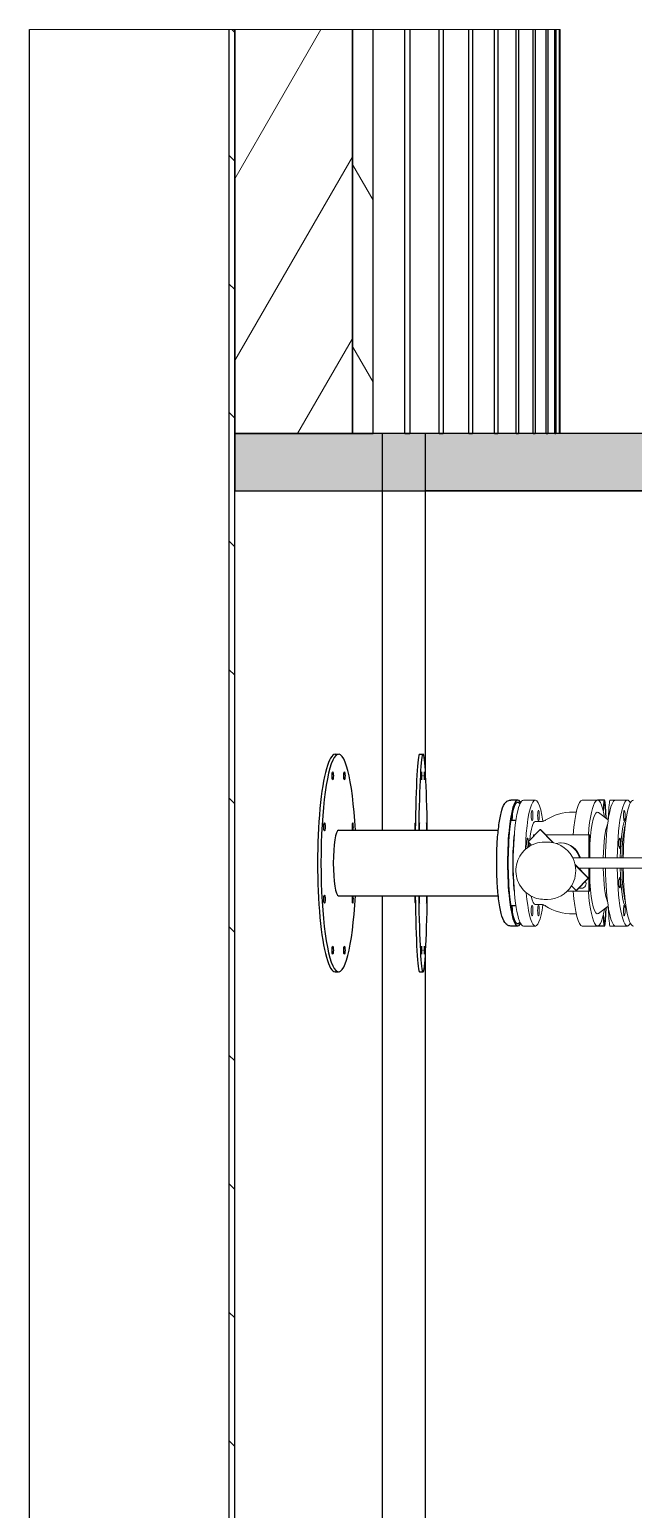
# Model space of a CAD drawing. Header units: millimetres. Extents: x 0 to 157650, y 0 to 89100.
# Drawn here: x 70361 to 73523, y 15793 to 23547 of the extents above; entities that cross this region are included whole.
import ezdxf

# ---------------------------------------------------------------- set-up
doc = ezdxf.new("R2010")
doc.units = ezdxf.units.MM
doc.header["$LTSCALE"] = 150
for name, color, linetype, lineweight in [('Hatch', 7, 'Continuous', 18), ('Visible', 7, 'Continuous', 25), ('Visible Narrow', 7, 'Continuous', 18)]:
    doc.layers.add(name, color=color, linetype=linetype, lineweight=lineweight)
doc.layers.add('P_Biomass (BM)', color=150, linetype='Continuous', lineweight=18, true_color=0x007fff)

msp = doc.modelspace()

# ---------------------------------------------------------------- hatches: boundary and pattern name
at = {"layer": 'Hatch'}
h = msp.add_hatch(dxfattribs=at)
h.set_pattern_fill('ANSI31', color=256, scale=3810, angle=90.00021, style=0)
h.set_pattern_definition([(135.0002, (0, 0), (-336.7584, -336.7608), [])])
h.paths.add_polyline_path([(71404.9, 23546.9), (71435.7, 23546.9), (71435.7, 21430), (71435.7, 21130), (71435.7, 9430), (71404.9, 9430)])
h = msp.add_hatch(dxfattribs=at)
h.set_pattern_fill('ANSI31', color=256, scale=3810, angle=14.99998, style=0)
h.set_pattern_definition([(60, (0, 0), (-412.4445, 238.1252), [])])
h.paths.add_polyline_path([(71435.7, 23546.9), (72052.6, 23546.9), (72052.6, 21430), (71435.7, 21430)])
h = msp.add_hatch(dxfattribs=at)
h.set_pattern_fill('ANSI31', color=256, scale=3810, angle=75.00018, style=0)
h.set_pattern_definition([(120.0002, (0, 0), (-412.444, -238.1263), [])])
h.paths.add_polyline_path([(72052.6, 23546.9), (72160.5, 23546.9), (72160.5, 21430), (72052.6, 21430)])
h = msp.add_hatch(dxfattribs=at)
h.set_pattern_fill('AR-CONC', color=256, scale=80.749152, angle=120.00018, style=0)
h.set_pattern_definition([(170.0002, (0, 0), (-245.7093, 526.921), [60.562, -666.1805]), (115.0002, (0, 0), (-469.9926, -400.7258), [48.4495, -532.9444]), (220.4516, (-20.5, 43.9), (-715.702, 126.1953), [51.4697, -566.1663]), (166.1844, (-139.86, -80.75), (-315.1477, 813.1573), [90.843, -999.271]), (216.6358, (-166.1, -13), (-1058.576, 260.317), [77.2045, -849.25]), (111.1843, (-139.9, -80.75), (-1058.576, 260.317), [72.674, -799.417]), (141.0002, (-145.27, 9.37), (40.5542, 579.9778), [60.562, -666.1805]), (86.0002, (-145.3, 9.37), (-605.3405, -122.6257), [48.4495, -532.9444]), (191.4516, (-141.9, 57.7), (-564.7863, 457.352), [51.4697, -566.1663]), (157.50018, (0, 0), (-237.7045, -125.90172), [0, -526.4845, 0, -541.0193, 0, -534.9631]), (127.50018, (0, 0), (-382.0286, 24.72345), [0, -308.4618, 0, -514.3721, 0, -203.8916]), (87.50018, (90.04, -155.95), (-199.7569, 382.4122), [0, -201.8729, 0, -629.8434, 0, -835.7537]), (77.50018, (130.4, -225.88), (-305.4643, 367.409), [0, -262.4347, 0, -418.2806, 0, -593.5063])])
h.paths.add_polyline_path([(71435.7, 21130), (92481.7, 21130), (92481.7, 21430), (91864.8, 21430), (91756.9, 21430), (72160.5, 21430), (72052.6, 21430), (71435.7, 21430)])

# ---------------------------------------------------------------- linework, layer by layer
at = {"layer": 'P_Biomass (BM)'}
for p, q in [((73009.3, 19510), (72947.2, 19510)), ((73335, 19510), (73255, 19510)), ((73429.7, 19510), (73401.4, 19510)), ((73491.9, 19510), (73429.7, 19510)), ((73038.9, 19397.5), (73009.3, 19397.5)), ((73223.7, 19447), (73206.9, 19447)), ((73390.8, 19406.3), (73340.3, 19445)), ((73034.3, 19355), (72971.5, 19291.4)), ((73000, 19327), (73006.6, 19327)), ((73000, 19327), (73000, 19320.3)), ((73101.5, 19286.9), (73034.3, 19355)), ((73036.7, 19355), (73034.3, 19355)), ((73104.6, 19286.3), (73036.7, 19355)), ((73064.3, 19327), (73290.1, 19327)), ((73290.1, 19207), (73290.1, 19327)), ((73290.1, 19327), (73295, 19327)), ((73295, 19207), (73295, 19327)), ((72971.5, 19291.4), (72989.2, 19273.5)), ((73073, 19289.7), (73056.3, 19289.7)), ((73140.9, 19285), (73145.1, 19285)), ((73205.3, 19207), (73265.2, 19207)), ((73287.9, 19100.5), (73217.6, 19171.7)), ((73285.5, 19100.5), (73218.3, 19168.6)), ((73236, 19153), (73265.2, 19153)), ((73304.3, 19207), (73265.2, 19207)), ((73265.2, 19153), (73304.3, 19153)), ((73290.1, 19033), (73290.1, 19153)), ((73295, 19033), (73295, 19153)), ((73304.3, 19207), (73442.3, 19207)), ((73304.3, 19153), (73442.3, 19153)), ((73481.4, 19207), (73442.3, 19207)), ((73442.3, 19153), (73481.4, 19153)), ((73481.4, 19207), (74117, 19207)), ((73481.4, 19153), (74117, 19153)), ((73222.7, 19036.8), (73285.5, 19100.5)), ((73225.1, 19036.8), (73287.9, 19100.5)), ((73287.9, 19100.5), (73285.5, 19100.5)), ((73290.1, 19033), (73177, 19033)), ((73198.9, 19060.9), (73222.7, 19036.8)), ((73225.1, 19036.8), (73222.7, 19036.8)), ((73251.8, 19047.8), (73236, 19047.8)), ((73295, 19033), (73290.1, 19033)), ((73038.9, 18962.5), (73009.3, 18962.5)), ((73073, 18989.7), (73056.3, 18989.7)), ((73390.8, 18953.8), (73340.3, 18915)), ((73009.3, 18850), (72947.2, 18850)), ((73223.7, 18913), (73206.9, 18913)), ((73335, 18850), (73255, 18850)), ((73429.7, 18850), (73401.4, 18850)), ((73491.9, 18850), (73429.7, 18850))]:
    msp.add_line(p, q, dxfattribs=at)
for start, end in [(90, 122.91075), (237.08925, 270)]:
    msp.add_arc((73206.9, 19180), 267, start, end, dxfattribs=at)
for centre, major_axis, ratio, start_param, end_param in [((72947.2, 19180), (0, -330), 0.161803, 3.141593, 6.283185), ((73009.3, 19180), (0, 330), 0.161803, 5.437076, 7.636268), ((73255, 19180), (0, 330), 0.161803, 0, 1.109114), ((73335, 19180), (0, 330), 0.161803, 5.531708, 7.3923), ((73429.7, 19180), (0, 330), 0.161803, 0, 1.488887), ((73401.4, 19180), (0, 330), 0.041196, 0, 0.790367), ((73491.9, 19180), (0, 330), 0.161803, 5.987825, 7.772072), ((73523, 19180), (0, 330), 0.161803, 0, 1.488887), ((73009.3, 19180), (0, 217.5), 0.161803, 0, 0.986415), ((73335, 19180), (0, 267), 0.161803, 6.159901, 7.467374), ((73392.4, 19180), (0, 234), 0.041196, 0.063648, 0.247864), ((73491.9, 19180), (0, 239.2), 0.161803, 0.16148, 1.457677), ((72969, 19283.3), (0, 27), 0.161803, 5.077693, 8.942202), ((73400.1, 19180), (0, 217.5), 0.161803, 0.361058, 1.446337), ((73500.8, 19180), (0, -237), 0.161803, 3.689825, 4.598217), ((72969, 19283.3), (0, -27), 0.161803, 0.718389, 1.805285), ((73009.3, 19180), (0, 217.5), 0.161803, 1.070677, 1.161896), ((73073, 19139.7), (0, 150), 0.986823, 6.089476, 6.283185), ((73073, 19139.7), (0, 150), 0.986823, 4.906099, 6.089476), ((73140.9, 19180), (0, 105), 0.986823, 4.972453, 6.50276), ((73145.1, 19180), (0, 105), 0.986823, 4.972453, 6.283185), ((73073, 19139.7), (0, -150), 0.986823, 1.017476, 1.764506), ((73140.9, 19180), (0, -105), 0.986823, 1.271623, 1.310732), ((73145.1, 19180), (0, -105), 0.986823, 1.240033, 1.310732), ((73400.1, 19180), (0, -217.5), 0.161803, 4.836848, 5.922127), ((73429.7, 19180), (0, -330), 0.161803, 4.794299, 6.283185), ((73491.9, 19180), (0, -330), 0.161803, 4.794299, 6.578546), ((73491.9, 19180), (0, -239.2), 0.161803, 4.825508, 6.121706), ((73500.8, 19180), (0, -237), 0.161803, 4.826561, 5.734953), ((73523, 19180), (0, -330), 0.161803, 4.794299, 6.283185), ((73251.8, 19071.8), (0, -24), 0.986823, 0, 2.120309), ((73335, 19180), (0, -267), 0.161803, 5.098997, 6.40647), ((73009.3, 19180), (0, -330), 0.161803, 5.2059, 7.129294), ((73009.3, 19180), (0, -217.5), 0.161803, 5.635973, 6.283185), ((73073, 19139.7), (0, -150), 0.986823, 0, 1.017476), ((73255, 19180), (0, -330), 0.161803, 5.174071, 6.283185), ((73335, 19180), (0, -330), 0.161803, 5.174071, 7.034663), ((73392.4, 19180), (0, -234), 0.041196, 6.035321, 6.219538), ((73401.4, 19180), (0, -330), 0.041196, 5.492819, 6.283185)]:
    msp.add_ellipse(centre, major_axis=major_axis, ratio=ratio, start_param=start_param, end_param=end_param, dxfattribs=at)
for centre, major_axis in [((72992.6, 19429.5), (0, -27)), ((73026, 19429.5), (0, -27)), ((73475.2, 19429.5), (0, -27)), ((73451.5, 19283.3), (0, -27)), ((73451.5, 19076.7), (0, 27)), ((72992.6, 18930.6), (0, 27)), ((73026, 18930.6), (0, 27)), ((73475.2, 18930.6), (0, 27))]:
    msp.add_ellipse(centre, major_axis=major_axis, ratio=0.161803, dxfattribs=at)
for points, knots in [([(73061.9, 19404.2), (73060.9, 19403.5), (73059.8, 19402.9), (73057.3, 19401.6), (73055.9, 19401), (73053, 19399.8), (73051.4, 19399.3), (73048.1, 19398.5), (73046.3, 19398.1), (73042.7, 19397.6), (73040.8, 19397.5), (73038.9, 19397.5)], [6.1788475, 6.1788475, 6.1788475, 6.1788475, 6.1997151, 6.1997151, 6.2205826, 6.2205826, 6.2414502, 6.2414502, 6.2623177, 6.2623177, 6.2831853, 6.2831853, 6.2831853, 6.2831853]), ([(73056.3, 19289.7), (73040.5, 19289.7), (73024.7, 19287.1), (72994.7, 19277.1), (72980.5, 19269.6), (72955.1, 19250.6), (72944, 19239), (72925.8, 19212.8), (72918.8, 19198.2), (72909.7, 19167.5), (72907.6, 19151.5), (72908.5, 19119.4), (72911.5, 19103.5), (72922.4, 19073.4), (72930.2, 19059.2), (72949.8, 19034.1), (72961.6, 19023.1), (72988.1, 19005.6), (73002.7, 18998.9), (73030.4, 18991.4), (73043.3, 18989.7), (73056.3, 18989.7)], [0, 0, 0, 0, 0.319185, 0.319185, 0.638538, 0.638538, 0.958318, 0.958318, 1.278601, 1.278601, 1.599266, 1.599266, 1.920055, 1.920055, 2.240668, 2.240668, 2.560864, 2.560864, 2.880556, 2.880556, 3.141593, 3.141593, 3.141593, 3.141593]), ([(73038.9, 18962.5), (73040.8, 18962.5), (73042.7, 18962.4), (73046.3, 18961.9), (73048.1, 18961.6), (73051.4, 18960.7), (73053, 18960.2), (73055.9, 18959.1), (73057.3, 18958.4), (73059.8, 18957.2), (73060.9, 18956.5), (73061.9, 18955.9)], [3.1415927, 3.1415927, 3.1415927, 3.1415927, 3.1624602, 3.1624602, 3.1833278, 3.1833278, 3.2041953, 3.2041953, 3.2250629, 3.2250629, 3.2459305, 3.2459305, 3.2459305, 3.2459305])]:
    msp.add_open_spline(points, degree=3, knots=knots, dxfattribs=at)
at = {"layer": 'Visible', "color": 9, "true_color": 0xc0c0c0}
for p, q in [((70361.3, 10704.6), (70361.3, 23546.9)), ((71404.9, 23546.9), (71404.9, 9430)), ((71435.7, 9430), (71435.7, 23546.9)), ((71435.7, 23546.9), (71435.7, 21430)), ((72052.6, 21430), (72052.6, 23546.9)), ((72052.6, 23546.9), (72052.6, 21430)), ((72160.5, 21430), (72160.5, 23546.9)), ((72326.9, 21430), (72326.9, 23546.9)), ((72351.9, 23546.9), (72351.9, 21430)), ((72505.5, 21430), (72505.5, 23546.9)), ((72527.5, 23546.9), (72527.5, 21430)), ((72662, 21430), (72662, 23546.9)), ((72681.2, 23546.9), (72681.2, 21430)), ((72796.5, 21430), (72796.5, 23546.9)), ((72812.7, 23546.9), (72812.7, 21430)), ((72908.9, 21430), (72908.9, 23546.9)), ((72922.1, 23546.9), (72922.1, 21430)), ((72999, 21430), (72999, 23546.9)), ((73009.3, 23546.9), (73009.3, 21430)), ((73066.8, 21430), (73066.8, 23546.9)), ((73074.2, 23546.9), (73074.2, 21430)), ((73112.4, 21430), (73112.4, 23546.9)), ((73116.7, 23546.9), (73116.7, 21430)), ((73135.5, 21430), (73135.5, 23546.9)), ((73136.9, 23546.9), (73136.9, 21430)), ((73138.7, 21430), (73138.7, 23546.9)), ((92481.7, 21430), (71435.7, 21430)), ((71435.7, 21430), (71435.7, 21130)), ((71435.7, 21430), (72052.6, 21430)), ((72052.6, 21430), (72160.5, 21430)), ((72326.9, 21430), (72160.5, 21430)), ((72208.5, 19351.5), (72208.5, 21430)), ((72208.5, 19351.5), (72208.5, 21430)), ((72326.9, 21430), (72351.9, 21430)), ((72505.5, 21430), (72351.9, 21430)), ((72433.7, 19663.3), (72433.7, 21430)), ((72433.7, 21130), (72433.7, 21430)), ((72505.5, 21430), (72527.5, 21430)), ((72662, 21430), (72527.5, 21430)), ((72662, 21430), (72681.2, 21430)), ((72796.5, 21430), (72681.2, 21430)), ((72796.5, 21430), (72812.7, 21430)), ((72908.9, 21430), (72812.7, 21430)), ((72908.9, 21430), (72922.1, 21430)), ((72999, 21430), (72922.1, 21430)), ((72999, 21430), (73009.3, 21430)), ((73066.8, 21430), (73009.3, 21430)), ((73066.8, 21430), (73074.2, 21430)), ((73112.4, 21430), (73074.2, 21430)), ((73112.4, 21430), (73116.7, 21430)), ((73135.5, 21430), (73116.7, 21430)), ((73135.5, 21430), (73136.9, 21430)), ((73138.7, 21430), (73136.9, 21430)), ((90778.7, 21430), (73138.7, 21430)), ((71435.7, 21130), (92481.7, 21130)), ((71435.7, 21130), (72433.7, 21130)), ((91483.7, 21130), (72433.7, 21130)), ((71961.3, 19750), (71979.1, 19750)), ((72403.3, 19750), (72421.3, 19750)), ((72917.6, 19510), (72880.6, 19510)), ((73371.5, 19510), (73335, 19510)), ((72907.9, 19403.5), (72881, 19403.5)), ((71979.1, 19351.5), (72815.4, 19351.5)), ((71979.1, 19008.6), (72815.4, 19008.6)), ((72208.5, 9430), (72208.5, 19008.6)), ((72208.5, 9430), (72208.5, 19008.6)), ((72907.9, 18956.5), (72881, 18956.5)), ((72917.6, 18850), (72880.6, 18850)), ((73371.5, 18850), (73335, 18850)), ((72433.7, 10704.6), (72433.7, 18696.7)), ((71961.3, 18610), (71979.1, 18610)), ((72403.3, 18610), (72421.3, 18610))]:
    msp.add_line(p, q, dxfattribs=at)
for centre, major_axis, ratio, start_param, end_param in [((71979.1, 19180), (0, 570), 0.161803, 5.017909, 10.690054), ((71961.3, 19180), (0, 570), 0.161803, 0, 3.141593), ((72403.3, 19180), (0, 570), 0.041196, 0, 1.265276), ((72421.3, 19180), (0, 570), 0.041196, 5.017909, 7.548461), ((73371.5, 19180), (0, 330), 0.041196, 5.499555, 6.859015), ((72917.6, 19180), (0, -330), 0.161803, 2.860689, 6.564089), ((72917.6, 19180), (0, -318), 0.161803, 2.918894, 6.505884), ((73371.5, 19180), (0, 318), 0.041196, 5.540813, 6.816924), ((72053.1, 19369.4), (0, 21), 0.161803, 3.684695, 8.881676), ((72402.4, 19369.4), (0, 21), 0.041196, 3.684695, 8.881676), ((72440.1, 19369.4), (0, 21), 0.041196, 3.684695, 8.881676), ((72885.4, 19429.5), (0, -26.3), 0.161803, 5.457659, 6.131218), ((72885.4, 19429.5), (0, -26.3), 0.161803, 0.151967, 2.170178), ((71979.1, 19180), (0, -171.5), 0.161803, 3.141593, 6.283185), ((72929.4, 19180), (0, 237), 0.161803, 0.89747, 2.244123), ((72053.1, 18990.6), (0, -21), 0.161803, 3.684695, 8.881676), ((72403.3, 19180), (0, -570), 0.041196, 5.017909, 6.283185), ((72421.3, 19180), (0, -570), 0.041196, 5.017909, 7.548461), ((72402.4, 18990.6), (0, -21), 0.041196, 3.684695, 8.881676), ((72440.1, 18990.6), (0, -21), 0.041196, 3.684695, 8.881676), ((72885.4, 18930.6), (0, 26.3), 0.161803, 0.151967, 0.825526), ((72885.4, 18930.6), (0, 26.3), 0.161803, 4.113007, 6.131218), ((73371.5, 19180), (0, -330), 0.041196, 5.707355, 7.066816), ((73371.5, 19180), (0, -318), 0.041196, 5.749447, 7.025557)]:
    msp.add_ellipse(centre, major_axis=major_axis, ratio=ratio, start_param=start_param, end_param=end_param, dxfattribs=at)
for centre, major_axis, ratio in [((71948.4, 19637.3), (0, 21), 0.161803), ((72009.7, 19637.3), (0, 21), 0.161803), ((72413.5, 19637.3), (0, 21), 0.041196), ((72429.1, 19637.3), (0, 21), 0.041196), ((71905.1, 19369.4), (0, -21), 0.161803), ((71905.1, 18990.6), (0, -21), 0.161803), ((71948.4, 18722.7), (0, -21), 0.161803), ((72009.7, 18722.7), (0, -21), 0.161803), ((72413.5, 18722.7), (0, -21), 0.041196), ((72429.1, 18722.7), (0, -21), 0.041196)]:
    msp.add_ellipse(centre, major_axis=major_axis, ratio=ratio, dxfattribs=at)
for points, knots in [([(72880.6, 18850), (72874.3, 18850), (72868.3, 18852), (72857.6, 18858.3), (72853.5, 18862.9), (72841, 18880.3), (72835.8, 18895.7), (72825.3, 18937.1), (72820.8, 18963.1), (72813.8, 19020.6), (72811.2, 19051.3), (72807.8, 19115.8), (72807, 19149.4), (72807.1, 19216.4), (72808, 19249.8), (72811.6, 19313.3), (72814.2, 19343.4), (72821, 19397.6), (72825.2, 19421.6), (72835.3, 19462.7), (72840.6, 19478.9), (72852.8, 19496.2), (72856.2, 19500.2), (72866.1, 19507.2), (72873.1, 19510), (72880.6, 19510)], [1.570796, 1.570796, 1.570796, 1.570796, 1.665276, 1.665276, 1.792953, 1.792953, 2.138064, 2.138064, 2.496029, 2.496029, 2.826136, 2.826136, 3.151127, 3.151127, 3.475081, 3.475081, 3.800207, 3.800207, 4.130697, 4.130697, 4.486176, 4.486176, 4.599282, 4.599282, 4.712389, 4.712389, 4.712389, 4.712389]), ([(72380.5, 19369.4), (72380.5, 19375.3), (72380.6, 19381), (72380.9, 19384.9), (72381, 19387.6), (72381.2, 19389.4), (72381.5, 19390.1)], [-3.141593, -3.141593, -3.141593, -3.141593, -2.311232, -2.311232, -2.311232, -1.74094, -1.74094, -1.74094, -1.74094]), ([(72380.9, 19353.4), (72380.8, 19355.1), (72380.7, 19357.1), (72380.6, 19359.4), (72380.6, 19362.5), (72380.5, 19365.9), (72380.5, 19369.4)], [2.272115, 2.272115, 2.272115, 2.272115, 2.6417736, 2.6417736, 2.6417736, 3.1415927, 3.1415927, 3.1415927, 3.1415927]), ([(72380.5, 18990.6), (72380.5, 18996.4), (72380.6, 19002.2), (72380.9, 19006.1), (72380.9, 19006.3), (72380.9, 19006.5), (72380.9, 19006.6)], [-3.1415927, -3.1415927, -3.1415927, -3.1415927, -2.3112322, -2.3112322, -2.3112322, -2.272115, -2.272115, -2.272115, -2.272115]), ([(72381.5, 18969.9), (72381.4, 18970), (72381.4, 18970.1), (72381.4, 18970.2), (72381.1, 18971.6), (72380.8, 18975.4), (72380.6, 18980.5), (72380.6, 18983.6), (72380.5, 18987.1), (72380.5, 18990.6)], [1.74094, 1.74094, 1.74094, 1.74094, 1.815146, 1.815146, 1.815146, 2.641774, 2.641774, 2.641774, 3.141593, 3.141593, 3.141593, 3.141593])]:
    msp.add_open_spline(points, degree=3, knots=knots, dxfattribs=at)
at = {"layer": 'Visible Narrow', "color": 9, "true_color": 0xc0c0c0}
for p, q in [((70361.3, 23546.9), (71404.9, 23546.9)), ((71404.9, 23546.9), (71435.7, 23546.9)), ((71435.7, 23546.9), (72052.6, 23546.9)), ((72052.6, 23546.9), (72160.5, 23546.9)), ((72326.9, 23546.9), (72160.5, 23546.9)), ((72326.9, 23546.9), (72351.9, 23546.9)), ((72505.5, 23546.9), (72351.9, 23546.9)), ((72505.5, 23546.9), (72527.5, 23546.9)), ((72662, 23546.9), (72527.5, 23546.9)), ((72662, 23546.9), (72681.2, 23546.9)), ((72796.5, 23546.9), (72681.2, 23546.9)), ((72796.5, 23546.9), (72812.7, 23546.9)), ((72908.9, 23546.9), (72812.7, 23546.9)), ((72908.9, 23546.9), (72922.1, 23546.9)), ((72999, 23546.9), (72922.1, 23546.9)), ((72999, 23546.9), (73009.3, 23546.9)), ((73066.8, 23546.9), (73009.3, 23546.9)), ((73066.8, 23546.9), (73074.2, 23546.9)), ((73112.4, 23546.9), (73074.2, 23546.9)), ((73112.4, 23546.9), (73116.7, 23546.9)), ((73135.5, 23546.9), (73116.7, 23546.9)), ((73135.5, 23546.9), (73136.9, 23546.9)), ((73138.7, 23546.9), (73136.9, 23546.9))]:
    msp.add_line(p, q, dxfattribs=at)

doc.saveas('drawing.dxf')
